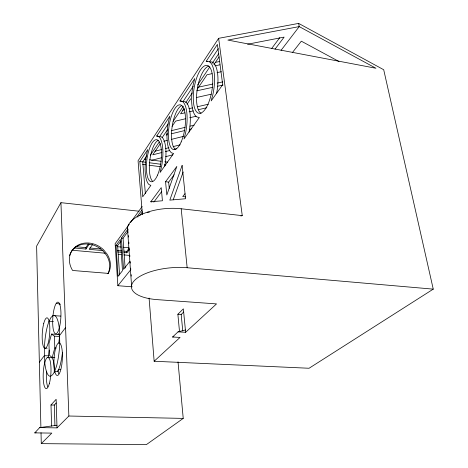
<?xml version="1.0" encoding="UTF-8"?>
<svg xmlns="http://www.w3.org/2000/svg" width="468" height="468" viewBox="0 0 468 468"><rect width="100%" height="100%" fill="white"/><g stroke="black" fill="none" stroke-linecap="round" stroke-linejoin="round"><path stroke-width="0.7" d="M53.007 315.602A30.49 7.57 -86.4 0 1 59.266 328.015L59.787 343.184A16.292 4.153 -86.7 0 1 60.787 369.685A16.292 4.153 -86.7 0 1 53.96 364.707A16.292 4.153 -86.7 0 1 59.787 343.184C59.413 350.854 58.518 358.511 56.581 365.958C55.189 369.591 54.417 374.248 50.661 376.237A30.49 7.57 -86.4 0 1 44.758 362.618L44.378 348.116A30.49 7.57 -86.4 0 1 49.064 321.224L50.994 317.485L53.007 315.602L60.776 316.087M48.315 357.926L49.263 350.046M58.822 343.085L59.541 336.451L59.021 334.485L51.492 334.076L48.959 343.518L49.292 355.142L52.194 357.517L54.809 357.634M52.194 357.517L54.797 347.993L54.423 336.176L51.492 334.076M173.207 199.807L183.152 172.008M58.026 334.784L58.623 333.468M139.095 211.22L60.934 202.667L36.615 246.139L40.903 427.647M149.076 298.052L154.147 361.249L309.061 368.257L433.251 289.136L383.701 69.726L298.642 23.4L218.638 38.323L138.066 160.77L142.377 214.525M139.844 161.513L147.771 149.544L146.478 154.809A24.962 8.389 -82.7 0 0 149.011 184.573L150.86 185.392L142.711 196.806L139.844 161.513L145.606 162.267M156.733 136.012L169.872 116.163L168.445 121.838A26.635 9.401 -81.7 0 0 171.51 152.843L173.61 153.51L160.074 172.476L161.466 167.006A24.962 8.389 -82.7 0 0 158.646 136.551L156.733 136.012L161.659 136.978A24.927 8.459 -82.6 0 1 164.777 166.117M179.958 100.942L194.799 78.525L193.202 84.673A28.601 10.594 -80.4 0 0 196.929 117L199.339 117.468L184.012 138.943L185.562 133.029A26.635 9.401 -81.7 0 0 182.134 101.287L179.958 100.942L185.305 101.79A26.594 9.477 -81.6 0 1 189.054 132.116M206.23 61.261L217.392 44.407L222.709 84.72L211.156 100.907L212.893 94.477A28.601 10.594 -80.4 0 0 208.734 61.361L206.23 61.261L207.558 61.501M146.718 155.914L142.734 161.887L145.349 193.547M159.728 136.44L168.147 123.839M183.105 101.445L193.202 86.334M218.369 48.649L209.547 61.858L212.068 61.957A28.56 10.676 -80.4 0 1 216.573 93.682M74.406 247.999L85.942 249.052L85.872 247.63L88.312 243.992M85.942 249.052L89.195 244.208M150.298 155.241L159.266 141.927M162.121 137.686L167.831 129.215M173.131 121.347L183.321 106.213M185.767 102.58L192.289 92.898M197.595 85.03L209.828 66.871M212.273 63.238L218.796 53.551M160.378 143.594L152.761 154.832L161.893 152.498M167.333 133.327L166.146 135.076L167.55 134.731M172.066 126.342L175.617 121.101L185.48 118.761M184.205 108.43L180.531 113.853L184.796 112.858M187.06 104.218L190.728 98.801M197.25 89.177L207.037 74.734L212.039 73.681M213.958 64.52L219.129 56.891M92.506 244.518L89.224 249.35L102.972 250.602M129.285 224.236L115.14 243.705L117.86 285.714L132.274 286.82M130.572 222.464L142.143 206.534M116.017 245.437L120.381 239.464L122.493 270.697L118.03 276.354L116.017 245.437L117.643 245.589L120.832 241.254M129.765 261.477L123.534 269.375L121.399 238.072L127.951 229.115M142.056 209.822L136.984 216.766L138.124 216.889M125.108 268.059L123.049 238.235L127.98 231.525M139.54 215.795L142.512 211.747M150.801 201.778L161.226 187.627L162.431 200.766L150.801 201.778L152.006 201.913M165.567 181.742L176.845 166.427L166.813 194.986L165.567 181.742L168.667 182.128L174.137 174.769M153.808 202.123L161.782 191.389M271.645 48.52L279.829 37.592M275.049 49.146L284.129 37.112L247.607 44.22M39.359 362.226L44.32 355.668L48.473 355.861M59.805 335.199L65.578 327.571M123.944 252.515L126.834 252.779L126.74 251.38L128.916 248.531M281.087 50.298L299.222 26.6L298.642 23.4M126.834 252.779L129.455 249.368M292.459 52.469L301.322 41.178L338.972 61.507M184.995 193.682L182.725 196.548L185.615 196.888M117.86 285.714L130.654 269.831M51.603 426.149L50.994 404.99L56.125 399.303L57.02 427.881L39.681 427.606L34.749 432.877L51.802 433.105L41.278 443.635L41.02 432.73M54.926 425.476L54.306 405.072L56.189 403.006M57.02 427.881L68.866 416.023L183.228 418.398L178.021 361.799M179.501 331.525L177.875 314.244L183.351 308.862L185.632 332.303L178.051 331.859L172.563 337.007L180.057 337.428L154.147 361.249M177.875 314.244L181.18 314.461L183.69 312.021M185.632 332.303L216.52 303.907L157.447 299.655A40.383 15.871 -5.3 0 1 134.293 280.677A40.383 15.871 -5.3 0 1 187.159 267.737L433.251 289.136M183.228 418.398L146.402 444.6L41.278 443.635M151.533 160.331L161.431 157.763M165.672 156.669L172.745 154.832M172.563 337.007L173.885 336.667M165.409 151.597L169.621 150.52M174.541 149.263L176.647 148.725M178.051 331.859L185.404 329.975M154.89 151.234L161.916 149.456M165.426 148.561L168.942 147.672M173.154 146.601L180.18 144.823M163.695 141.289L167.222 140.418M171.452 139.365L183.433 136.387M171.762 133.702L184.392 130.613M189.3 129.408L191.406 128.893M240.862 215.988L242.26 215.643L218.638 38.323M171.721 130.59L185.047 127.354M189.961 126.161L194.173 125.143M189.71 117.76L196.045 116.257M189.054 111.864L193.319 110.875M198.292 109.717L206.821 107.728M182.573 110.167L184.702 109.676M188.967 108.693L192.518 107.874M197.49 106.722L208.149 104.265M196.367 97.537L211.167 94.22M196.736 90.827L212.378 87.393M217.351 86.299L223.037 85.053M197.993 87.259L212.922 84.012M217.187 83.088L222.879 81.847M217.041 72.628L221.329 71.727M214.9 65.842L219.884 64.818M215.368 62.367L219.644 61.501M34.749 432.877L36.159 432.678M39.681 427.606L56.938 425.254M147.209 212.308L149.386 212.191M50.994 404.99L54.306 405.072M58.541 369.427L60.729 369.515M54.733 371.288L58.05 371.416L59.927 366.017A30.332 7.634 -86.4 0 0 62.472 352.258M47.642 357.365L51.059 357.517A15.579 3.153 -79.6 0 1 51.854 357.763L52.744 359.067A15.655 3.873 -86.8 0 1 54.23 372.224M54.797 347.993L56.201 348.063M44.378 348.116L47.169 348.25M54.423 336.176L59.541 336.451M49.064 321.224L53.428 321.481M71.885 250.21L105.171 253.211M118.193 254.381L121.089 254.645M123.985 254.908L129.771 255.429M75.787 246.706L85.872 247.63M89.879 247.999L100.719 248.994M117.339 250.52L121.68 250.912M123.844 251.111L126.74 251.38M117.433 251.919L121.774 252.316M117.573 246.718L121.153 247.051M123.295 247.25L129.016 247.788M121.399 238.072L123.049 238.235M128.039 232.502A39.195 17.708 -5.3 0 1 141.634 214.385A39.195 17.708 -5.3 0 1 181.192 208.769L242.26 215.643M149.198 162.735L160.688 164.239M164.28 164.707L165.719 164.9M142.617 164.391L145.478 164.765M149.058 165.227L160.512 166.713M144.606 159.102L146.022 159.29M149.614 159.763L161.197 161.296M164.812 161.776L167.708 162.156M56.271 303.299L60.471 304.229M181.192 208.769L187.159 267.737M168.667 182.128L169.27 188.393M181.18 314.461L182.766 331.005M127.869 229.121L127.975 230.566M128.337 235.626L128.443 237.071M128.805 242.137L128.911 243.582M129.273 248.643L129.379 250.093M129.741 255.154L129.847 256.599M130.209 261.659L130.315 263.11M130.677 268.17L130.783 269.615M131.145 274.681L131.251 276.126M127.425 227.916L131.566 285.574M117.643 245.589L119.586 275.049M60.934 202.667L68.866 416.023M175.43 149.45A22.581 8.044 -81.6 0 1 172.154 126.582A22.581 8.044 -81.6 0 1 181.859 105.534M152.708 181.373A21.165 7.178 -82.6 0 1 149.912 159.57A21.165 7.178 -82.6 0 1 158.447 140.265M201.1 113.385A24.248 9.062 -80.4 0 1 197.315 88.861A24.248 9.062 -80.4 0 1 208.775 66.099M69.445 255.797A21.376 18.422 34.3 0 1 102.983 250.924L106.406 255.142A21.376 18.422 34.3 0 1 107.88 273.739M47.783 386.919A15.655 3.873 -86.8 0 1 46.56 371.194M58.822 373.803A16.269 4.206 -86.7 0 1 57.81 370.229M43.729 323.482L43.021 326.828A15.292 3.691 -86.2 0 0 45.086 348.373A15.292 3.691 -86.2 0 0 49.748 326.459A15.292 3.691 -86.2 0 0 43.729 323.482M182.116 165.479L169.814 200.123L185.574 198.748L182.116 165.479M299.222 26.6L227.869 40.078L375.962 68.258L299.222 26.6M108.278 273.388L72.598 270.475A21.423 18.451 34.3 0 1 76.67 245.946A21.423 18.451 34.3 0 1 103.691 249.93L107.119 254.159A21.423 18.451 34.3 0 1 108.278 273.388M181.174 141.915A22.61 7.985 -81.7 0 0 181.321 105.236A22.61 7.985 -81.7 0 0 168.416 134.544A22.61 7.985 -81.7 0 0 181.174 141.915M157.558 175.085A21.195 7.119 -82.7 0 0 157.909 140.224A21.195 7.119 -82.7 0 0 146.39 166.865A21.195 7.119 -82.7 0 0 157.558 175.085M207.944 104.323A24.283 8.991 -80.4 0 0 207.827 65.631A24.283 8.991 -80.4 0 0 193.266 98.093A24.283 8.991 -80.4 0 0 207.944 104.323M49.438 383.251A15.672 3.826 -86.8 0 0 48.625 357.616A15.672 3.826 -86.8 0 0 43.196 378.062A15.672 3.826 -86.8 0 0 49.438 383.251M59.354 327.694A15.894 4.007 -86 0 0 58.395 302.275A15.894 4.007 -86 0 0 52.708 323.991A15.894 4.007 -86 0 0 59.354 327.694"/></g></svg>
